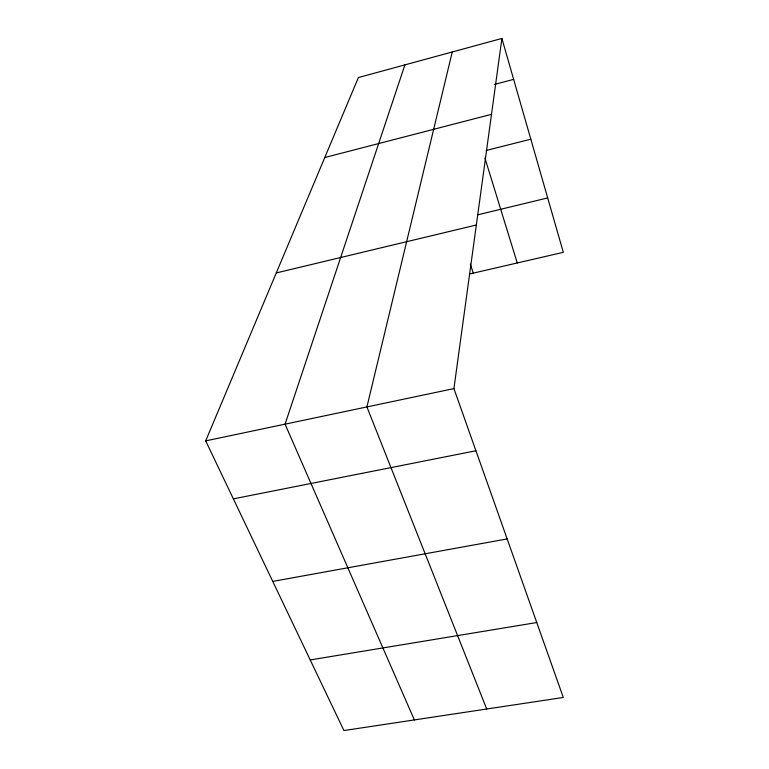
<?xml version="1.0" encoding="UTF-8"?>
<svg xmlns="http://www.w3.org/2000/svg" width="769" height="769" viewBox="0 0 769 769"><rect width="100%" height="100%" fill="white"/><g stroke="black" fill="none" stroke-linecap="round" stroke-linejoin="round"><path stroke-width="1.15" d="M453.921 388.605L501.897 38.45L358.383 77.554L205.688 440.877L343.916 730.55L563.293 697.464L453.921 388.605L205.688 440.877M452.249 51.975L366.909 406.926L486.71 709.018M404.907 64.875L285.059 424.161L414.366 719.928M494.284 84.484L513.644 79.37M324.768 157.53L491.506 114.321M486.277 150.445L530.821 139.189M477.712 214.83L547.691 197.931M276.263 272.947L476.338 225M469.763 273.937L563.312 252.328L501.897 38.45M233.363 498.87L475.934 450.759M272.745 581.402L507.156 538.925M310.224 659.937L536.762 622.534M470.311 264.103L473.271 273.13M484.951 158.135L517.258 262.969"/></g></svg>
